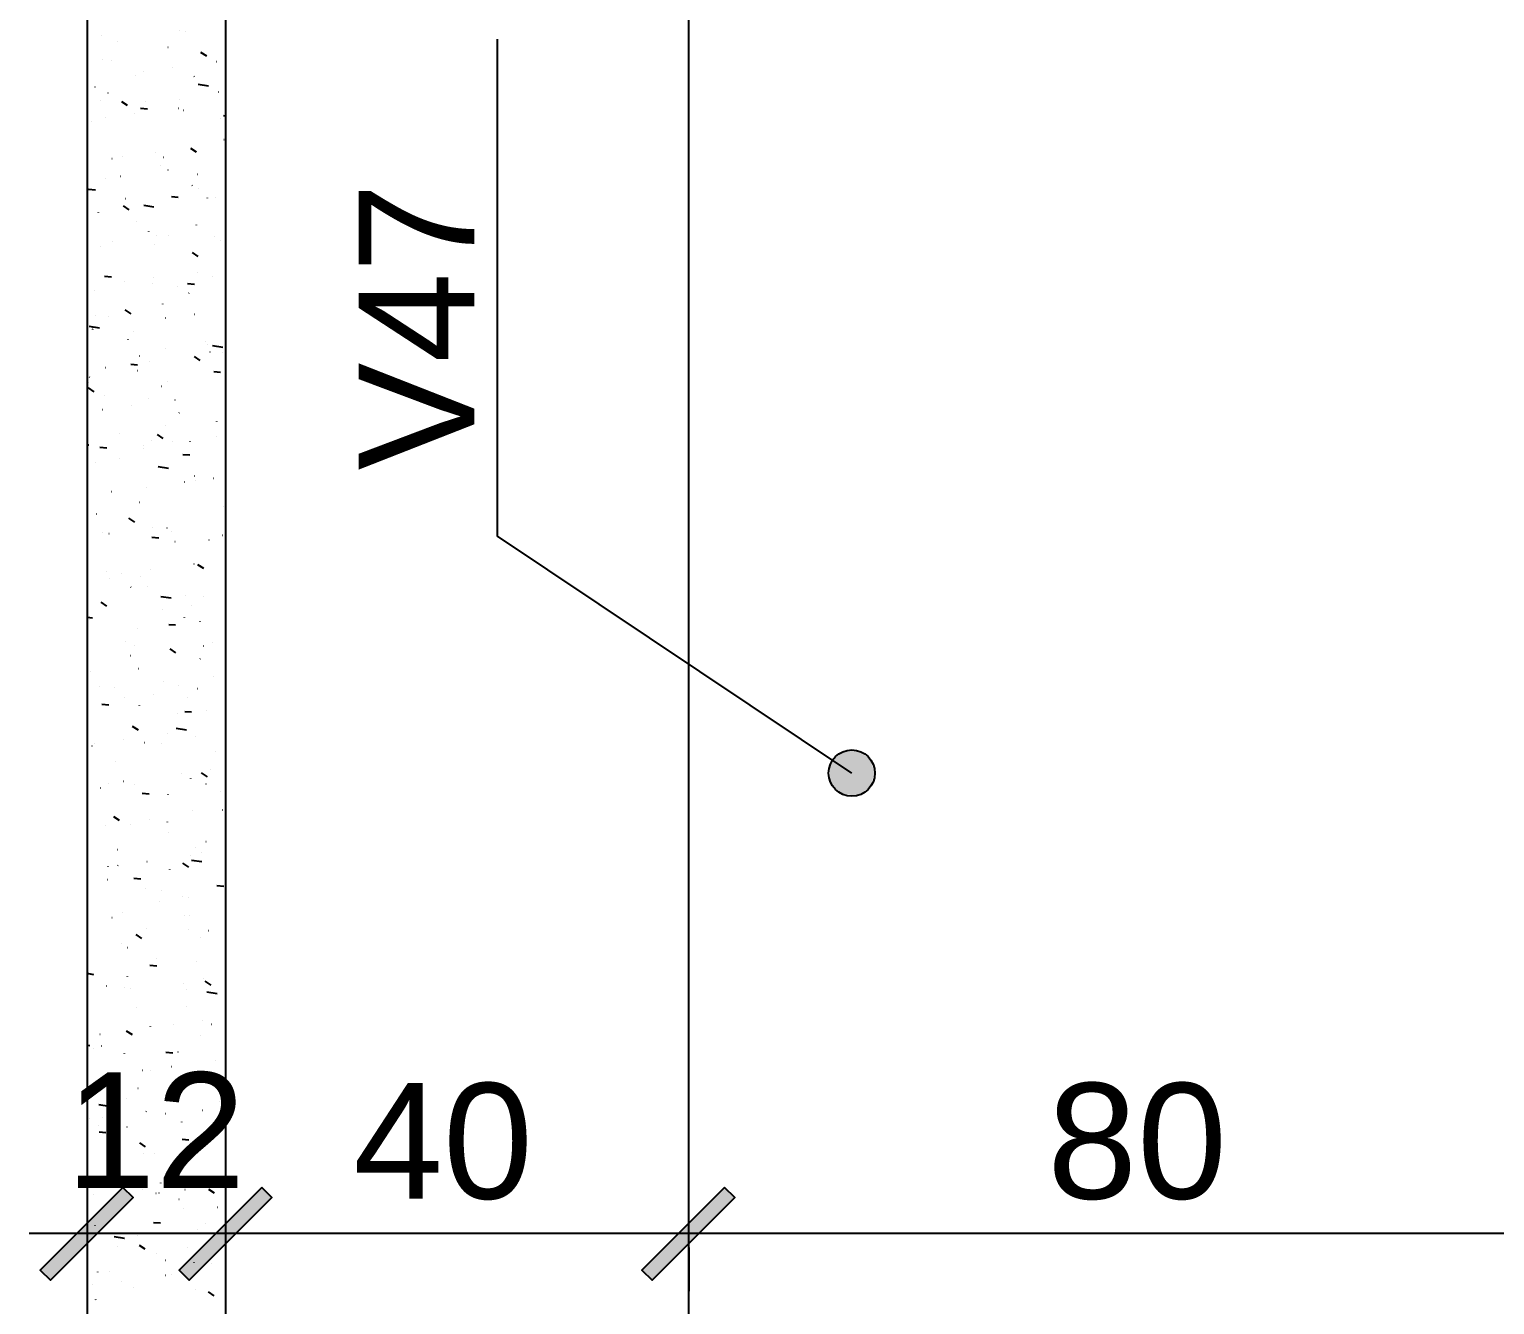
# Model space of a CAD drawing. Extents: x -1789 to 4156, y -3064 to 1391.
# Drawn here: x 2569.4 to 2696.1, y -152.7 to -42.4 of the extents above; entities that cross this region are included whole.
import ezdxf

# ---------------------------------------------------------------- set-up
doc = ezdxf.new("R2010")
doc.units = 0
for name, color, linetype in [('1', 1, 'CONTINUOUS'), ('2', 2, 'CONTINUOUS'), ('3', 3, 'CONTINUOUS'), ('9', 254, 'CONTINUOUS')]:
    doc.layers.add(name, color=color, linetype=linetype)
doc.styles.add('TQS_ARIAL', font='arial.ttf')

msp = doc.modelspace()

# ---------------------------------------------------------------- linework, layer by layer
at = {"layer": '1', "linetype": 'Continuous'}
for p, q in [((2586.4368, -142.00445), (2586.4368, -141.50845)), ((2591.4368, -146.50845), (2569.4368, -146.50845)), ((2631.4368, -146.50845), (2581.4368, -146.50845)), ((2711.4368, -146.50845), (2621.4368, -146.50845)), ((2626.4368, -147.7348), (2626.4368, -151.50845)), ((2574.4368, -151.4891), (2574.4368, -151.50845))]:
    msp.add_line(p, q, dxfattribs=at)
for points in [[(2640.5341, -106.7099), (2609.9143, -86.24145), (2609.9143, -43.287)], [(2577.53095, -142.53045), (2570.3857, -149.6757), (2571.26955, -150.5596), (2578.41485, -143.41435), (2577.53095, -142.53045)], [(2589.53095, -142.53045), (2582.3857, -149.6757), (2583.26955, -150.5596), (2590.41485, -143.41435), (2589.53095, -142.53045)], [(2589.53095, -142.53045), (2582.3857, -149.6757), (2583.26955, -150.5596), (2590.41485, -143.41435), (2589.53095, -142.53045)], [(2629.53095, -142.53045), (2622.3857, -149.6757), (2623.26955, -150.5596), (2630.41485, -143.41435), (2629.53095, -142.53045)], [(2629.53095, -142.53045), (2622.3857, -149.6757), (2623.26955, -150.5596), (2630.41485, -143.41435), (2629.53095, -142.53045)]]:
    msp.add_lwpolyline(points, dxfattribs=at)
msp.add_circle((2640.5341, -106.7099), 2, dxfattribs=at)
for points in [[(2642.5341, -106.7099), (2639.5341, -104.97785), (2638.6547, -106.02585)], [(2642.5341, -106.7099), (2640.8814, -104.74025), (2639.5341, -104.97785)], [(2642.5341, -106.7099), (2642.0662, -105.4243), (2640.8814, -104.74025)], [(2642.5341, -106.7099), (2638.6547, -106.02585), (2638.6547, -107.3939)], [(2642.5341, -106.7099), (2638.6547, -107.3939), (2639.5341, -108.44195)], [(2642.5341, -106.7099), (2639.5341, -108.44195), (2640.8814, -108.6795)], [(2642.5341, -106.7099), (2640.8814, -108.6795), (2642.0662, -107.99545)], [(2642.5341, -106.7099), (2642.0662, -107.99545), (2642.5341, -106.7099)], [(2577.53095, -142.53045), (2570.3857, -149.6757), (2571.26955, -150.5596)], [(2577.53095, -142.53045), (2571.26955, -150.5596), (2578.41485, -143.41435)], [(2577.53095, -142.53045), (2578.41485, -143.41435), (2577.53095, -142.53045)], [(2589.53095, -142.53045), (2582.3857, -149.6757), (2583.26955, -150.5596)], [(2589.53095, -142.53045), (2582.3857, -149.6757), (2583.26955, -150.5596)], [(2589.53095, -142.53045), (2583.26955, -150.5596), (2590.41485, -143.41435)], [(2589.53095, -142.53045), (2583.26955, -150.5596), (2590.41485, -143.41435)], [(2589.53095, -142.53045), (2590.41485, -143.41435), (2589.53095, -142.53045)], [(2589.53095, -142.53045), (2590.41485, -143.41435), (2589.53095, -142.53045)], [(2629.53095, -142.53045), (2622.3857, -149.6757), (2623.26955, -150.5596)], [(2629.53095, -142.53045), (2622.3857, -149.6757), (2623.26955, -150.5596)], [(2629.53095, -142.53045), (2623.26955, -150.5596), (2630.41485, -143.41435)], [(2629.53095, -142.53045), (2623.26955, -150.5596), (2630.41485, -143.41435)], [(2629.53095, -142.53045), (2630.41485, -143.41435), (2629.53095, -142.53045)], [(2629.53095, -142.53045), (2630.41485, -143.41435), (2629.53095, -142.53045)]]:
    msp.add_solid(points, dxfattribs=at)
at = {"layer": '2', "linetype": 'Continuous'}
for p, q in [((2626.4368, -142.7348), (2626.4368, -142.7348)), ((2574.4368, -146.4891), (2574.4368, -146.4891)), ((2586.4368, -146.50845), (2586.4368, -146.50845)), ((2626.4368, -146.50845), (2626.4368, -146.50845)), ((2586.4368, -147.00445), (2586.4368, -147.00445))]:
    msp.add_line(p, q, dxfattribs=at)
at = {"layer": '3', "linetype": 'Continuous'}
msp.add_line((2626.4368, -287.7196), (2626.4368, 54.7805), dxfattribs=at)
at = {"layer": '9', "linetype": 'Continuous'}
for p, q in [((2574.4368, -42.85395), (2574.4368, -42.85395)), ((2574.4368, -42.85395), (2574.4368, -42.85395)), ((2574.4368, -42.85395), (2574.4368, -42.85395)), ((2575.65295, -42.9247), (2575.66285, -42.92335)), ((2582.4249, -42.53045), (2582.4165, -42.5251)), ((2582.94435, -42.57885), (2582.937, -42.5721)), ((2586.4368, -42.51875), (2586.4368, -42.51875)), ((2574.4368, -43.0848), (2574.4368, -43.0848)), ((2577.0364, -43.5102), (2577.02905, -43.50345)), ((2581.424, -43.9638), (2581.43195, -43.9577)), ((2575.7795, -45.0593), (2575.78745, -45.05325)), ((2576.50825, -45.11165), (2576.4998, -45.1063)), ((2584.77285, -44.7535), (2584.2754, -44.418)), ((2584.671, -44.7079), (2584.67895, -44.70185)), ((2585.62845, -45.20915), (2585.6384, -45.20785)), ((2586.4368, -45.0863), (2586.4368, -45.0863)), ((2586.4368, -45.0863), (2586.4368, -45.0863)), ((2574.4368, -46.0896), (2574.4368, -46.0896)), ((2574.4368, -46.0896), (2574.4368, -46.0896)), ((2574.4368, -46.0896), (2574.4368, -46.0896)), ((2574.4368, -46.68255), (2574.4368, -46.68255)), ((2574.4368, -46.68255), (2574.4368, -46.68255)), ((2578.6167, -46.4549), (2578.60825, -46.44955)), ((2579.33775, -46.03735), (2579.34765, -46.03605)), ((2581.84115, -45.70775), (2581.85105, -45.70645)), ((2583.70495, -46.5212), (2583.6965, -46.51585)), ((2586.4368, -45.7791), (2586.4368, -45.7791)), ((2586.4368, -45.7791), (2586.4368, -45.7791)), ((2586.4368, -45.87585), (2586.4368, -45.87585)), ((2575.137, -47.41335), (2575.12855, -47.408)), ((2576.25135, -47.9329), (2576.2593, -47.9268)), ((2584.92925, -47.34425), (2584.03985, -47.20635)), ((2585.81345, -47.86445), (2585.805, -47.8591)), ((2586.4368, -47.57805), (2586.4368, -47.57805)), ((2574.4368, -49.32525), (2574.4368, -49.32525)), ((2574.4368, -49.32525), (2574.4368, -49.32525)), ((2574.4368, -49.32525), (2574.4368, -49.32525)), ((2575.6043, -48.5429), (2575.59695, -48.53615)), ((2577.9194, -49.0235), (2577.422, -48.68795)), ((2579.64745, -49.3253), (2579.0497, -49.273)), ((2579.49835, -48.67705), (2579.50625, -48.67095)), ((2582.3107, -49.24375), (2582.3206, -49.2424)), ((2582.4554, -48.47575), (2582.448, -48.469)), ((2586.4368, -48.2616), (2586.4368, -48.2616)), ((2586.4368, -48.2616), (2586.4368, -48.2616)), ((2586.4368, -48.2616), (2586.4368, -48.2616)), ((2574.4368, -50.28035), (2574.4368, -50.28035)), ((2574.4368, -50.28035), (2574.4368, -50.28035)), ((2574.85065, -50.40625), (2574.84225, -50.40085)), ((2576.02, -50.0719), (2576.0299, -50.0706)), ((2578.5234, -49.74235), (2578.5333, -49.74105)), ((2582.7453, -49.4212), (2582.75325, -49.4151)), ((2585.9923, -50.1653), (2586.00025, -50.15925)), ((2586.4368, -49.9193), (2586.2223, -49.90055)), ((2586.4368, -51.43685), (2586.4368, -51.43685)), ((2586.4368, -51.43685), (2586.4368, -51.43685)), ((2586.4368, -51.43685), (2586.4368, -51.43685)), ((2574.4368, -52.56085), (2574.4368, -52.56085)), ((2574.4368, -52.56085), (2574.4368, -52.56085)), ((2574.4368, -52.56085), (2574.4368, -52.56085)), ((2580.3671, -53.0974), (2580.377, -53.0961)), ((2583.8885, -53.0497), (2583.39105, -52.71415)), ((2583.8661, -52.9744), (2583.85765, -52.96905)), ((2586.2745, -51.97535), (2586.2671, -51.96855)), ((2586.4368, -52.12405), (2586.4368, -52.12405)), ((2574.4368, -53.8781), (2574.4368, -53.8781)), ((2574.4368, -53.8781), (2574.4368, -53.8781)), ((2574.4368, -53.8781), (2574.4368, -53.8781)), ((2576.57975, -53.596), (2576.58965, -53.5947)), ((2577.48935, -53.4542), (2577.4973, -53.44815)), ((2580.73635, -54.19835), (2580.74425, -54.19225)), ((2581.0233, -53.50845), (2581.01595, -53.5017)), ((2576.0585, -55.304), (2576.0511, -55.29725)), ((2577.3111, -55.149), (2577.3027, -55.1436)), ((2581.4291, -54.59715), (2581.4207, -54.5918)), ((2583.9833, -54.9425), (2583.99125, -54.9364)), ((2586.4368, -54.61215), (2586.4368, -54.61215)), ((2586.4368, -54.61215), (2586.4368, -54.61215)), ((2586.4368, -54.76855), (2586.4368, -54.76855)), ((2574.4368, -55.7965), (2574.4368, -55.7965)), ((2574.4368, -55.7965), (2574.4368, -55.7965)), ((2575.14595, -56.332), (2574.54825, -56.2797)), ((2582.31855, -56.95955), (2581.72085, -56.90725)), ((2583.5376, -55.9404), (2583.52915, -55.93505)), ((2584.0519, -56.21005), (2584.0618, -56.20875)), ((2584.8424, -57.00805), (2584.83505, -57.00125)), ((2585.53805, -56.9851), (2585.546, -56.97905)), ((2574.4368, -57.4759), (2574.4368, -57.4759)), ((2575.42085, -58.27705), (2575.4288, -58.27095)), ((2578.0765, -58.0221), (2577.57905, -57.6866)), ((2577.7364, -57.0415), (2577.7463, -57.0402)), ((2580.2138, -57.8037), (2579.32445, -57.66575)), ((2586.4368, -57.31985), (2586.4368, -57.31985)), ((2586.4368, -57.7874), (2586.4368, -57.7874)), ((2586.4368, -57.7874), (2586.4368, -57.7874)), ((2586.4368, -57.7874), (2586.4368, -57.7874)), ((2574.4368, -59.03215), (2574.4368, -59.03215)), ((2578.66785, -59.0212), (2578.67575, -59.0151)), ((2583.88955, -59.3399), (2583.88115, -59.33455)), ((2586.4368, -58.46905), (2586.4368, -58.46905)), ((2586.4368, -58.76885), (2586.4368, -58.76885)), ((2576.60275, -60.78855), (2576.6127, -60.78725)), ((2579.77155, -59.89175), (2579.76315, -59.88635)), ((2580.3901, -60.2899), (2580.4, -60.2886)), ((2581.4775, -60.2696), (2581.4701, -60.26285)), ((2585.41645, -60.31405), (2585.4244, -60.30795)), ((2585.99805, -60.68315), (2585.9896, -60.6778)), ((2574.4368, -61.0737), (2574.4368, -61.0737)), ((2574.4368, -61.0737), (2574.4368, -61.0737)), ((2574.4368, -61.0737), (2574.4368, -61.0737)), ((2575.57485, -61.2058), (2575.56745, -61.19905)), ((2580.2226, -61.0638), (2580.23055, -61.05775)), ((2584.04555, -62.0483), (2583.54815, -61.7128)), ((2586.4368, -60.9627), (2586.4368, -60.9627)), ((2586.4368, -60.9627), (2586.4368, -60.9627)), ((2586.4368, -60.9627), (2586.4368, -60.9627)), ((2574.4368, -62.26775), (2574.4368, -62.26775)), ((2576.5335, -63.85395), (2575.93575, -63.80165)), ((2575.96335, -63.8162), (2575.9549, -63.8108)), ((2577.66125, -64.24695), (2577.67115, -64.24565)), ((2580.101, -64.39275), (2580.10895, -64.38665)), ((2580.16465, -63.9174), (2580.17455, -63.9161)), ((2583.7061, -64.48145), (2583.10835, -64.42915)), ((2583.95195, -63.41875), (2583.96185, -63.41745)), ((2585.29655, -63.76915), (2585.2892, -63.7624)), ((2586.35, -64.08265), (2586.3416, -64.0773)), ((2586.4368, -63.66125), (2586.4368, -63.66125)), ((2586.4368, -64.13795), (2586.4368, -64.13795)), ((2574.4368, -64.67145), (2574.4368, -64.67145)), ((2574.4368, -64.67145), (2574.4368, -64.67145)), ((2574.4368, -65.5034), (2574.4368, -65.5034)), ((2574.4368, -65.5034), (2574.4368, -65.5034)), ((2574.4368, -65.5034), (2574.4368, -65.5034)), ((2575.04995, -65.03295), (2575.05785, -65.02685)), ((2582.232, -64.6345), (2582.2236, -64.6291)), ((2583.2361, -65.22275), (2583.24405, -65.21665)), ((2586.4368, -64.72035), (2586.4368, -64.72035)), ((2586.4368, -64.814), (2586.4368, -64.814)), ((2578.23355, -67.02075), (2577.73615, -66.68525)), ((2580.9938, -66.1714), (2580.98645, -66.16465)), ((2583.7265, -67.04625), (2583.7364, -67.04495)), ((2574.4368, -68.26925), (2574.4368, -68.26925)), ((2575.4984, -68.26315), (2574.609, -68.1252)), ((2574.9076, -68.20725), (2574.9175, -68.20595)), ((2574.92835, -68.3619), (2574.93625, -68.3558)), ((2575.16195, -67.17245), (2575.1546, -67.1657)), ((2576.31535, -67.2157), (2576.3069, -67.2103)), ((2581.2231, -67.3758), (2581.233, -67.3745)), ((2586.4368, -67.31325), (2586.4368, -67.31325)), ((2586.4368, -67.31325), (2586.4368, -67.31325)), ((2574.4368, -68.73905), (2574.4368, -68.73905)), ((2574.4368, -68.73905), (2574.4368, -68.73905)), ((2574.4368, -68.73905), (2574.4368, -68.73905)), ((2577.98015, -69.2558), (2577.9881, -69.2497)), ((2578.4238, -68.55895), (2578.41535, -68.55355)), ((2584.69245, -69.37725), (2584.684, -69.37185)), ((2584.8129, -69.67095), (2584.80555, -69.6642)), ((2578.98105, -70.672), (2578.9737, -70.66525)), ((2581.22715, -69.9999), (2581.23505, -69.99385)), ((2584.2026, -71.04695), (2583.7052, -70.7114)), ((2585.05165, -70.30085), (2585.0596, -70.2948)), ((2586.1708, -69.91835), (2585.28145, -69.7804)), ((2586.13535, -70.3269), (2586.14525, -70.3256)), ((2586.4368, -69.9596), (2586.4368, -69.9596)), ((2586.4368, -70.4885), (2586.4368, -70.4885)), ((2586.4368, -70.4885), (2586.4368, -70.4885)), ((2574.4368, -71.867), (2574.4368, -71.867)), ((2574.4368, -71.867), (2574.4368, -71.867)), ((2574.4368, -71.867), (2574.4368, -71.867)), ((2574.4368, -71.97465), (2574.4368, -71.97465)), ((2574.4368, -71.97465), (2574.4368, -71.97465)), ((2576.0325, -71.65695), (2576.0424, -71.65565)), ((2578.80225, -71.45295), (2578.2045, -71.40065)), ((2578.77575, -71.95845), (2578.76735, -71.95305)), ((2579.8198, -71.15835), (2579.82975, -71.15705)), ((2585.97485, -72.08045), (2585.3771, -72.0282)), ((2586.4368, -71.15895), (2586.4368, -71.15895)), ((2586.4368, -72.1209), (2586.4368, -72.1209)), ((2575.04025, -73.7595), (2574.5428, -73.424)), ((2574.5916, -72.99475), (2574.58425, -72.988)), ((2574.65775, -72.51025), (2574.64935, -72.5049)), ((2580.88425, -73.3017), (2580.8758, -73.2963)), ((2581.3772, -72.86765), (2581.36985, -72.8609)), ((2586.4368, -72.5539), (2586.4368, -72.5539)), ((2575.91165, -74.0786), (2575.9196, -74.07255)), ((2579.7362, -74.3796), (2579.74415, -74.3735)), ((2582.03135, -74.46495), (2582.04125, -74.46365)), ((2586.4368, -73.6638), (2586.4368, -73.6638)), ((2586.4368, -73.6638), (2586.4368, -73.6638)), ((2586.4368, -73.6638), (2586.4368, -73.6638)), ((2574.4368, -75.2103), (2574.4368, -75.2103)), ((2574.4368, -75.4648), (2574.4368, -75.4648)), ((2574.4368, -75.4648), (2574.4368, -75.4648)), ((2575.74065, -75.29315), (2575.75055, -75.29185)), ((2578.244, -74.96355), (2578.25395, -74.96225)), ((2582.4056, -75.5669), (2582.41355, -75.5608)), ((2581.2362, -76.7012), (2581.2278, -76.69585)), ((2585.6526, -76.31105), (2585.66055, -76.30495)), ((2586.4368, -76.83905), (2586.4368, -76.83905)), ((2586.4368, -76.83905), (2586.4368, -76.83905)), ((2586.4368, -76.83905), (2586.4368, -76.83905)), ((2574.4368, -78.44595), (2574.4368, -78.44595)), ((2574.4368, -78.44595), (2574.4368, -78.44595)), ((2574.4368, -78.44595), (2574.4368, -78.44595)), ((2574.56355, -78.3487), (2574.57145, -78.3426)), ((2577.2326, -77.3259), (2577.22415, -77.3205)), ((2579.3025, -78.422), (2579.3124, -78.4207)), ((2580.0106, -77.96035), (2580.0032, -77.9536)), ((2581.0093, -77.7857), (2580.5119, -77.4502)), ((2581.8059, -78.0924), (2581.8158, -78.0911)), ((2583.3447, -78.04445), (2583.33625, -78.0391)), ((2585.5932, -77.5938), (2585.60315, -77.5925)), ((2586.4368, -77.50395), (2586.4368, -77.50395)), ((2586.4368, -77.50395), (2586.4368, -77.50395)), ((2586.4368, -77.50395), (2586.4368, -77.50395)), ((2574.4368, -79.0626), (2574.4368, -79.0626)), ((2574.4368, -79.0626), (2574.4368, -79.0626)), ((2576.12965, -78.61965), (2575.5319, -78.56735)), ((2577.23295, -79.536), (2577.2409, -79.52995)), ((2579.34105, -78.6691), (2579.3326, -78.66375)), ((2583.30225, -79.2472), (2582.7045, -79.1949)), ((2586.4368, -79.5214), (2586.4368, -79.5214)), ((2575.13245, -79.83535), (2575.1251, -79.8286)), ((2580.47995, -80.28015), (2580.48785, -80.27405)), ((2581.45535, -80.37775), (2580.566, -80.23985)), ((2583.7269, -81.0243), (2583.73485, -81.0182)), ((2586.4368, -80.01435), (2586.4368, -80.01435)), ((2586.4368, -80.01435), (2586.4368, -80.01435)), ((2586.4368, -80.01435), (2586.4368, -80.01435)), ((2574.4368, -81.68155), (2574.4368, -81.68155)), ((2574.4368, -81.68155), (2574.4368, -81.68155)), ((2574.4368, -81.68155), (2574.4368, -81.68155)), ((2579.57865, -81.99575), (2579.57025, -81.9904)), ((2582.86435, -81.55085), (2582.8743, -81.54955)), ((2583.8297, -81.4599), (2583.8223, -81.45315)), ((2585.36775, -81.22125), (2585.3777, -81.21995)), ((2586.4368, -81.15035), (2586.4368, -81.15035)), ((2586.4368, -81.4466), (2586.4368, -81.4466)), ((2574.4368, -82.66035), (2574.4368, -82.66035)), ((2576.54885, -82.3823), (2576.55875, -82.381)), ((2578.95155, -83.3349), (2578.9442, -83.32815)), ((2586.4368, -83.1896), (2586.4368, -83.1896)), ((2586.4368, -83.1896), (2586.4368, -83.1896)), ((2586.4368, -83.1896), (2586.4368, -83.1896)), ((2575.22395, -84.3132), (2575.2319, -84.3071)), ((2578.5477, -85.018), (2578.05025, -84.6825)), ((2586.22585, -83.6556), (2586.21845, -83.6488)), ((2586.42625, -84.6797), (2586.43615, -84.6784)), ((2586.4368, -83.8489), (2586.4368, -83.8489)), ((2586.4368, -83.8489), (2586.4368, -83.8489)), ((2586.4368, -83.8489), (2586.4368, -83.8489)), ((2574.4368, -84.9172), (2574.4368, -84.9172)), ((2574.4368, -84.9172), (2574.4368, -84.9172)), ((2575.77045, -85.92025), (2575.762, -85.91485)), ((2576.3234, -86.00975), (2576.3333, -86.00845)), ((2578.47095, -85.05735), (2578.4789, -85.05125)), ((2580.11075, -85.51115), (2580.12065, -85.50985)), ((2581.3477, -85.53055), (2581.34035, -85.5238)), ((2581.71795, -85.80145), (2581.72585, -85.7954)), ((2574.4368, -86.25815), (2574.4368, -86.25815)), ((2574.4368, -86.25815), (2574.4368, -86.25815)), ((2574.4368, -86.25815), (2574.4368, -86.25815)), ((2580.62965, -86.4139), (2580.0319, -86.3616)), ((2582.0391, -86.7385), (2582.0307, -86.73315)), ((2584.9649, -86.5456), (2584.97285, -86.5395)), ((2586.1571, -86.1867), (2586.1487, -86.18135)), ((2586.4368, -86.3649), (2586.4368, -86.3649)), ((2586.4368, -86.92195), (2586.4368, -86.92195)), ((2574.4368, -88.15285), (2574.4368, -88.15285)), ((2574.4368, -88.15285), (2574.4368, -88.15285)), ((2583.6726, -88.64), (2583.6825, -88.6387)), ((2574.4368, -89.8559), (2574.4368, -89.8559)), ((2574.4368, -89.8559), (2574.4368, -89.8559)), ((2576.12245, -89.31975), (2576.114, -89.31435)), ((2576.40245, -89.8802), (2576.4104, -89.8741)), ((2577.3819, -89.4682), (2577.3918, -89.4669)), ((2579.03265, -89.7542), (2579.0253, -89.74745)), ((2579.8853, -89.1386), (2579.8952, -89.1373)), ((2584.51675, -89.0442), (2584.01935, -88.7087)), ((2586.4368, -89.54015), (2586.4368, -89.54015)), ((2586.4368, -89.54015), (2586.4368, -89.54015)), ((2578.2309, -90.663), (2578.22245, -90.6576)), ((2579.64945, -90.6243), (2579.6574, -90.61825)), ((2586.4368, -90.19385), (2586.4368, -90.19385)), ((2586.4368, -90.19385), (2586.4368, -90.19385)), ((2586.4368, -90.19385), (2586.4368, -90.19385)), ((2586.4368, -90.3393), (2586.4368, -90.3393)), ((2574.4368, -91.38845), (2574.4368, -91.38845)), ((2576.143, -92.2887), (2575.6456, -91.9532)), ((2581.70045, -91.60655), (2580.81105, -91.4686)), ((2582.8964, -91.36845), (2582.90435, -91.36235)), ((2583.44715, -92.26745), (2583.45705, -92.26615)), ((2584.49955, -91.4813), (2584.4911, -91.4759)), ((2586.4368, -92.3411), (2586.4368, -92.3411)), ((2574.91095, -93.3141), (2574.4368, -93.2726)), ((2574.4368, -93.4537), (2574.4368, -93.4537)), ((2574.62825, -93.4285), (2574.63815, -93.4272)), ((2580.94375, -92.59705), (2580.95365, -92.59575)), ((2582.85175, -93.25375), (2582.8444, -93.247)), ((2584.2005, -93.60345), (2584.2084, -93.59735)), ((2586.4368, -92.71545), (2586.4368, -92.71545)), ((2586.4368, -92.71545), (2586.4368, -92.71545)), ((2574.4368, -94.6241), (2574.4368, -94.6241)), ((2574.4368, -94.6241), (2574.4368, -94.6241)), ((2574.4368, -94.6241), (2574.4368, -94.6241)), ((2574.46485, -94.6143), (2574.45645, -94.60895)), ((2574.4768, -94.59345), (2574.4847, -94.58735)), ((2578.79505, -94.19765), (2578.78665, -94.1923)), ((2582.08355, -93.9416), (2581.4858, -93.8893)), ((2586.4368, -94.3225), (2586.4368, -94.3225)), ((2577.72375, -95.33755), (2577.7317, -95.3315)), ((2578.5437, -95.6511), (2578.53635, -95.64435)), ((2582.11205, -96.3149), (2581.61465, -95.97935)), ((2584.5056, -95.7259), (2584.51555, -95.7246)), ((2585.2479, -95.4494), (2585.24055, -95.44265)), ((2586.4368, -95.89075), (2586.4368, -95.89075)), ((2586.4368, -95.89075), (2586.4368, -95.89075)), ((2586.4368, -95.89075), (2586.4368, -95.89075)), ((2574.4368, -97.0515), (2574.4368, -97.0515)), ((2578.1901, -96.55735), (2578.20005, -96.55605)), ((2584.2177, -96.82585), (2584.22565, -96.81975)), ((2586.4368, -96.53885), (2586.4368, -96.53885)), ((2586.4368, -96.53885), (2586.4368, -96.53885)), ((2586.4368, -96.53885), (2586.4368, -96.53885)), ((2574.4368, -97.85975), (2574.4368, -97.85975)), ((2574.4368, -97.85975), (2574.4368, -97.85975)), ((2574.4368, -97.85975), (2574.4368, -97.85975)), ((2574.6971, -97.9375), (2574.68865, -97.93215)), ((2578.885, -97.68215), (2578.89295, -97.67605)), ((2581.0433, -98.80525), (2581.0349, -98.79985)), ((2585.3735, -98.3886), (2585.3651, -98.38325)), ((2575.48635, -99.19455), (2575.479, -99.1878)), ((2576.80555, -99.28075), (2576.7971, -99.2754)), ((2580.1994, -99.8906), (2580.2093, -99.8893)), ((2582.3628, -99.15065), (2582.35545, -99.1439)), ((2583.9867, -99.392), (2583.9966, -99.3907)), ((2586.4368, -99.066), (2586.4368, -99.066)), ((2586.4368, -99.23195), (2586.4368, -99.23195)), ((2574.4368, -100.64925), (2574.4368, -100.64925)), ((2574.4368, -100.64925), (2574.4368, -100.64925)), ((2574.4368, -101.09535), (2574.4368, -101.09535)), ((2576.29845, -100.836), (2575.70075, -100.7837)), ((2577.696, -100.2202), (2577.7059, -100.2189)), ((2578.96175, -100.8589), (2578.9697, -100.8528)), ((2583.1518, -100.1485), (2583.14335, -100.1431)), ((2584.75895, -101.34635), (2584.7516, -101.33955)), ((2582.20875, -101.60305), (2582.21665, -101.59695)), ((2583.47105, -101.46355), (2582.87335, -101.41125)), ((2586.4368, -101.723), (2586.4368, -101.723)), ((2586.4368, -102.2413), (2586.4368, -102.2413)), ((2586.4368, -102.2413), (2586.4368, -102.2413)), ((2586.4368, -102.2413), (2586.4368, -102.2413)), ((2577.5687, -103.8347), (2577.5786, -103.8334)), ((2578.86185, -103.01525), (2578.3644, -102.67975)), ((2581.356, -103.3361), (2581.3659, -103.3348)), ((2583.02625, -103.0029), (2582.13685, -102.865)), ((2583.8357, -103.59025), (2583.8436, -103.58415)), ((2586.4368, -102.8838), (2586.4368, -102.8838)), ((2586.4368, -102.8838), (2586.4368, -102.8838)), ((2586.4368, -102.8838), (2586.4368, -102.8838)), ((2586.4368, -103.53185), (2586.4368, -103.53185)), ((2574.4368, -104.24705), (2574.4368, -104.24705)), ((2574.4368, -104.24705), (2574.4368, -104.24705)), ((2574.4368, -104.331), (2574.4368, -104.331)), ((2574.4368, -104.331), (2574.4368, -104.331)), ((2574.8582, -104.3907), (2574.84975, -104.38535)), ((2575.0653, -104.1643), (2575.0752, -104.163)), ((2579.38575, -104.0998), (2579.37735, -104.09445)), ((2580.90535, -104.1601), (2580.898, -104.15335)), ((2585.53465, -104.8418), (2585.5262, -104.83645)), ((2576.89325, -105.68175), (2576.9012, -105.67565)), ((2586.4368, -105.41655), (2586.4368, -105.41655)), ((2586.4368, -105.41655), (2586.4368, -105.41655)), ((2574.4368, -107.56665), (2574.4368, -107.56665)), ((2576.2695, -107.60355), (2576.2794, -107.60225)), ((2577.5658, -107.44495), (2577.5584, -107.4382)), ((2578.5202, -107.66895), (2578.52815, -107.66285)), ((2582.585, -106.7721), (2582.5949, -106.7708)), ((2583.3872, -107.17), (2583.39515, -107.1639)), ((2584.8309, -107.04145), (2584.3335, -106.70595)), ((2584.72445, -107.6597), (2584.7171, -107.65295)), ((2585.0884, -106.4425), (2585.0983, -106.4412)), ((2574.4368, -107.8448), (2574.4368, -107.8448)), ((2575.57755, -108.02425), (2575.5691, -108.0189)), ((2579.78445, -108.54155), (2579.1867, -108.48925)), ((2581.43665, -108.58165), (2581.42825, -108.57625)), ((2585.9642, -108.29075), (2585.9558, -108.28535)), ((2586.4368, -108.12465), (2586.4368, -108.12465)), ((2586.4368, -108.59185), (2586.4368, -108.59185)), ((2583.54515, -109.9249), (2583.5367, -109.9195)), ((2586.1469, -109.90095), (2586.1568, -109.89965)), ((2586.4368, -109.12355), (2586.3593, -109.11675)), ((2586.4368, -109.22875), (2586.4368, -109.22875)), ((2574.4368, -110.80225), (2574.4368, -110.80225)), ((2574.4368, -111.4426), (2574.4368, -111.4426)), ((2574.4368, -111.4426), (2574.4368, -111.4426)), ((2574.4368, -111.4426), (2574.4368, -111.4426)), ((2576.04405, -111.231), (2576.05395, -111.2297)), ((2577.24575, -110.8179), (2576.74835, -110.48235)), ((2578.21455, -111.13915), (2578.2225, -111.13305)), ((2579.83135, -110.7324), (2579.8413, -110.7311)), ((2581.3849, -110.9445), (2581.3775, -110.93775)), ((2581.46155, -111.88325), (2581.46945, -111.8772)), ((2584.7085, -112.6274), (2584.71645, -112.6213)), ((2586.4368, -111.7671), (2586.4368, -111.7671)), ((2586.4368, -111.7671), (2586.4368, -111.7671)), ((2586.4368, -111.7671), (2586.4368, -111.7671)), ((2577.07685, -113.34185), (2577.06945, -113.3351)), ((2583.39325, -113.86125), (2583.40315, -113.85995)), ((2583.78105, -113.14015), (2583.77365, -113.1334)), ((2584.30665, -113.5853), (2584.29825, -113.57995)), ((2574.4368, -114.0379), (2574.4368, -114.0379)), ((2574.4368, -114.0379), (2574.4368, -114.0379)), ((2574.4368, -114.0379), (2574.4368, -114.0379)), ((2574.4368, -115.0404), (2574.4368, -115.0404)), ((2574.4368, -115.0404), (2574.4368, -115.0404)), ((2576.25955, -114.8093), (2576.25115, -114.80395)), ((2577.1025, -114.68945), (2577.11245, -114.6881)), ((2579.6059, -114.35985), (2579.61585, -114.35855)), ((2581.5978, -115.03485), (2581.58935, -115.0295)), ((2583.21485, -114.8441), (2582.7174, -114.50855)), ((2584.352, -114.3993), (2583.46265, -114.26135)), ((2586.4368, -114.7226), (2586.4368, -114.7226)), ((2586.4368, -114.9424), (2586.4368, -114.9424)), ((2586.4368, -114.9424), (2586.4368, -114.9424)), ((2576.20555, -115.9163), (2576.2135, -115.91025)), ((2579.07345, -115.87985), (2578.47575, -115.82755)), ((2586.24605, -116.5074), (2585.64835, -116.4551)), ((2586.4368, -115.57375), (2586.4368, -115.57375)), ((2586.4368, -115.57375), (2586.4368, -115.57375)), ((2586.4368, -115.57375), (2586.4368, -115.57375)), ((2586.4368, -116.52405), (2586.4368, -116.52405)), ((2574.4368, -117.27355), (2574.4368, -117.27355)), ((2574.4368, -117.27355), (2574.4368, -117.27355)), ((2579.45255, -116.66045), (2579.4605, -116.65435)), ((2580.89595, -116.8414), (2580.88855, -116.83465)), ((2582.69955, -117.4046), (2582.70745, -117.3985)), ((2583.1678, -117.4887), (2583.1777, -117.4874)), ((2586.4368, -117.01735), (2586.4368, -117.01735)), ((2574.4368, -118.63815), (2574.4368, -118.63815)), ((2574.4368, -118.63815), (2574.4368, -118.63815)), ((2577.4998, -118.7747), (2577.49135, -118.7693)), ((2580.6644, -117.8183), (2580.6743, -117.81695)), ((2582.838, -119.00025), (2582.8296, -118.99485)), ((2583.2921, -119.0371), (2583.2847, -119.03035)), ((2586.4368, -118.11765), (2586.4368, -118.11765)), ((2586.4368, -118.11765), (2586.4368, -118.11765)), ((2576.58785, -119.23875), (2576.5805, -119.232)), ((2579.6083, -120.11795), (2579.59985, -120.11255)), ((2583.2277, -120.23495), (2583.23565, -120.22885)), ((2584.9465, -120.3435), (2584.93805, -120.3381)), ((2574.4368, -120.50915), (2574.4368, -120.50915)), ((2574.4368, -120.50915), (2574.4368, -120.50915)), ((2577.38405, -121.4833), (2577.392, -121.4772)), ((2579.176, -121.0125), (2578.67855, -120.677)), ((2584.22625, -120.94715), (2584.2362, -120.94585)), ((2586.4368, -121.29295), (2586.4368, -121.29295)), ((2586.4368, -121.29295), (2586.4368, -121.29295)), ((2586.4368, -121.29295), (2586.4368, -121.29295)), ((2574.4368, -122.23595), (2574.4368, -122.23595)), ((2577.91075, -121.7786), (2577.92065, -121.7773)), ((2580.40695, -122.73835), (2580.3996, -122.73155)), ((2586.4368, -121.9187), (2586.4368, -121.9187)), ((2586.4368, -121.9187), (2586.4368, -121.9187)), ((2586.4368, -121.9187), (2586.4368, -121.9187)), ((2574.4368, -123.7448), (2574.4368, -123.7448)), ((2575.0054, -124.1405), (2574.4368, -124.0523)), ((2580.461, -123.4018), (2579.86325, -123.3495)), ((2583.87805, -122.97155), (2583.88595, -122.9655)), ((2586.4368, -123.9246), (2586.4368, -123.9246)), ((2576.0989, -125.1357), (2576.09155, -125.12895)), ((2577.66095, -125.2279), (2577.6525, -125.2225)), ((2577.9122, -124.31365), (2577.92015, -124.30755)), ((2578.17805, -125.34115), (2578.18795, -125.33985)), ((2582.8031, -124.934), (2582.79575, -124.92725)), ((2584.49355, -124.5097), (2584.50345, -124.5084)), ((2585.14505, -125.0387), (2584.64765, -124.7032)), ((2586.4368, -124.4682), (2586.4368, -124.4682)), ((2586.4368, -124.4682), (2586.4368, -124.4682)), ((2586.4368, -124.4682), (2586.4368, -124.4682)), ((2574.4368, -125.8337), (2574.4368, -125.8337)), ((2582.99915, -125.45345), (2582.9907, -125.44805)), ((2585.6778, -125.79565), (2584.78845, -125.65775)), ((2586.4368, -125.91), (2586.4368, -125.91)), ((2586.4368, -125.9134), (2586.4368, -125.9134)), ((2574.4368, -126.9804), (2574.4368, -126.9804)), ((2578.70535, -126.9407), (2578.7133, -126.9346)), ((2582.9845, -126.89285), (2582.99245, -126.88675)), ((2586.4368, -127.6435), (2586.4368, -127.6435)), ((2586.4368, -127.6435), (2586.4368, -127.6435)), ((2578.34855, -129.3471), (2577.8511, -129.01155)), ((2579.918, -128.63525), (2579.91065, -128.6285)), ((2581.86285, -128.45385), (2581.8728, -128.45255)), ((2584.36625, -128.12425), (2584.3762, -128.12295)), ((2585.1993, -128.42895), (2585.20725, -128.4229)), ((2586.4368, -128.26365), (2586.4368, -128.26365)), ((2586.4368, -128.26365), (2586.4368, -128.26365)), ((2586.4368, -128.26365), (2586.4368, -128.26365)), ((2574.4368, -129.4315), (2574.4368, -129.4315)), ((2574.4368, -130.21605), (2574.4368, -130.21605)), ((2574.4368, -130.21605), (2574.4368, -130.21605)), ((2574.4368, -130.21605), (2574.4368, -130.21605)), ((2574.6759, -130.2962), (2574.4368, -130.27525)), ((2575.54735, -129.2853), (2575.55725, -129.284)), ((2575.6714, -130.311), (2575.663, -130.3056)), ((2584.2394, -129.41885), (2584.23095, -129.41345)), ((2575.01455, -130.487), (2575.00715, -130.48025)), ((2577.66905, -130.97155), (2577.67695, -130.96545)), ((2581.8485, -130.9237), (2581.2508, -130.8714)), ((2581.6533, -130.9466), (2581.6449, -130.9412)), ((2582.31415, -130.8309), (2582.3068, -130.82415)), ((2585.5229, -131.56975), (2585.5328, -131.56845)), ((2586.34785, -130.7621), (2586.33945, -130.7567)), ((2586.4368, -130.81875), (2586.4368, -130.81875)), ((2586.4368, -130.81875), (2586.4368, -130.81875)), ((2586.4368, -130.81875), (2586.4368, -130.81875)), ((2586.4368, -131.32515), (2586.4368, -131.32515)), ((2579.23215, -132.39795), (2579.2421, -132.39665)), ((2579.94335, -132.462), (2579.9513, -132.4559)), ((2581.73555, -132.0684), (2581.7455, -132.06705)), ((2574.4368, -133.02925), (2574.4368, -133.02925)), ((2574.4368, -133.02925), (2574.4368, -133.02925)), ((2574.4368, -133.4517), (2574.4368, -133.4517)), ((2575.73665, -133.5278), (2575.7282, -133.52245)), ((2578.8336, -133.98655), (2578.82625, -133.9798)), ((2583.19035, -133.20615), (2583.19825, -133.20005)), ((2584.3176, -133.37325), (2583.82015, -133.03775)), ((2586.4368, -133.99405), (2586.4368, -133.99405)), ((2586.4368, -133.99405), (2586.4368, -133.99405)), ((2576.3312, -135.53685), (2575.44185, -135.3989)), ((2577.8451, -134.87105), (2577.83665, -134.8657)), ((2585.8675, -135.12215), (2585.87745, -135.12085)), ((2586.4368, -134.60865), (2586.4368, -134.60865)), ((2586.4368, -134.60865), (2586.4368, -134.60865)), ((2586.4368, -134.60865), (2586.4368, -134.60865)), ((2586.4368, -134.8027), (2586.4368, -134.8027)), ((2574.4368, -136.62705), (2574.4368, -136.62705)), ((2574.4368, -136.62705), (2574.4368, -136.62705)), ((2574.4368, -136.62705), (2574.4368, -136.62705)), ((2574.4368, -136.6873), (2574.4368, -136.6873)), ((2574.6279, -136.5407), (2574.6358, -136.5346)), ((2575.7647, -136.45225), (2575.7746, -136.45095)), ((2579.552, -135.9536), (2579.56195, -135.9523)), ((2581.22975, -136.18225), (2581.2224, -136.17545)), ((2584.4005, -135.87205), (2584.3921, -135.86665)), ((2575.3979, -137.1833), (2575.39055, -137.1765)), ((2576.0634, -137.8181), (2575.4657, -137.7658)), ((2577.87485, -137.28485), (2577.8828, -137.27875)), ((2582.6197, -136.87965), (2582.62765, -136.87355)), ((2586.4368, -137.10415), (2586.11425, -137.0541)), ((2586.4368, -137.1693), (2586.4368, -137.1693)), ((2586.4368, -137.1693), (2586.4368, -137.1693)), ((2579.49015, -139.0098), (2578.9927, -138.67425)), ((2583.236, -138.4456), (2582.6383, -138.39335)), ((2583.1139, -139.0825), (2583.1238, -139.08115)), ((2584.36885, -138.7731), (2584.37675, -138.76705)), ((2586.4368, -138.72565), (2586.4368, -138.72565)), ((2574.4368, -139.92295), (2574.4368, -139.92295)), ((2574.4368, -140.22485), (2574.4368, -140.22485)), ((2574.4368, -140.22485), (2574.4368, -140.22485)), ((2576.82315, -139.91065), (2576.8331, -139.90935)), ((2579.32655, -139.5811), (2579.3365, -139.5798)), ((2580.3025, -139.61185), (2580.2941, -139.6065)), ((2586.4368, -140.3446), (2586.4368, -140.3446)), ((2586.4368, -140.3446), (2586.4368, -140.3446)), ((2586.4368, -140.3446), (2586.4368, -140.3446)), ((2577.30425, -140.95835), (2577.31215, -140.95225)), ((2582.411, -140.9551), (2582.40255, -140.94975)), ((2586.4368, -140.9536), (2586.4368, -140.9536)), ((2586.4368, -140.9536), (2586.4368, -140.9536)), ((2586.4368, -140.9536), (2586.4368, -140.9536)), ((2574.98505, -143.1499), (2574.97765, -143.14315)), ((2579.19615, -142.74225), (2579.2041, -142.73615)), ((2580.38505, -143.0395), (2580.39495, -143.0382)), ((2580.6575, -143.0133), (2580.6491, -143.00795)), ((2580.8169, -142.14885), (2580.80955, -142.1421)), ((2582.88845, -142.70995), (2582.89835, -142.70865)), ((2585.4592, -143.03595), (2584.96175, -142.70045)), ((2574.4368, -143.1586), (2574.4368, -143.1586)), ((2574.4368, -143.8226), (2574.4368, -143.8226)), ((2574.4368, -143.8226), (2574.4368, -143.8226)), ((2576.5395, -143.56515), (2576.5311, -143.55975)), ((2582.3765, -143.5375), (2582.38445, -143.53145)), ((2582.766, -144.35655), (2582.75755, -144.3512)), ((2585.6901, -144.2305), (2585.69805, -144.22445)), ((2586.4368, -143.51985), (2586.4368, -143.51985)), ((2586.4368, -143.51985), (2586.4368, -143.51985)), ((2586.4368, -143.51985), (2586.4368, -143.51985)), ((2586.4368, -143.6954), (2586.4368, -143.6954)), ((2580.7666, -145.6301), (2580.1689, -145.5778)), ((2584.636, -145.6484), (2584.6286, -145.64165)), ((2574.4368, -146.3942), (2574.4368, -146.3942)), ((2574.4368, -146.3942), (2574.4368, -146.3942)), ((2574.4368, -146.3942), (2574.4368, -146.3942)), ((2575.1254, -145.8395), (2575.117, -145.83415)), ((2577.657, -146.93325), (2576.7676, -146.7953)), ((2578.80415, -146.64945), (2578.79675, -146.6427)), ((2583.9469, -146.16835), (2583.9568, -146.16705)), ((2586.4368, -146.1262), (2586.4368, -146.1262)), ((2586.4368, -146.69515), (2586.4368, -146.69515)), ((2586.4368, -146.69515), (2586.4368, -146.69515)), ((2586.4368, -146.69515), (2586.4368, -146.69515)), ((2574.4368, -147.4204), (2574.4368, -147.4204)), ((2577.06105, -147.6162), (2577.06895, -147.61015)), ((2577.6314, -146.9998), (2577.6413, -146.9985)), ((2579.4513, -147.87625), (2578.95385, -147.54075)), ((2583.11795, -147.75605), (2583.10955, -147.7507)), ((2586.4368, -147.29855), (2586.4368, -147.29855)), ((2580.43415, -148.26355), (2580.4421, -148.2575)), ((2581.2003, -148.84515), (2581.1929, -148.8384)), ((2583.68115, -149.0077), (2583.68905, -149.0016)), ((2585.22645, -149.0993), (2585.218, -149.09395)), ((2586.4368, -148.2949), (2586.4368, -148.2949)), ((2574.4368, -149.62985), (2574.4368, -149.62985)), ((2575.36845, -149.8462), (2575.36105, -149.83945)), ((2576.36565, -149.8049), (2576.3572, -149.79955)), ((2577.40595, -150.6273), (2577.41585, -150.62595)), ((2581.19325, -150.12865), (2581.2032, -150.12735)), ((2581.7039, -150.03045), (2581.69545, -150.0251)), ((2586.4368, -149.8704), (2586.4368, -149.8704)), ((2586.4368, -149.8704), (2586.4368, -149.8704)), ((2586.4368, -149.8704), (2586.4368, -149.8704)), ((2574.4368, -151.01815), (2574.4368, -151.01815)), ((2574.4368, -151.01815), (2574.4368, -151.01815)), ((2574.90255, -150.95685), (2574.91245, -150.95555)), ((2578.47415, -151.14815), (2578.4657, -151.1428)), ((2583.81235, -151.3737), (2583.8039, -151.36835)), ((2585.42035, -151.90245), (2584.92295, -151.56695)), ((2575.1187, -152.34225), (2575.1266, -152.3362)), ((2575.19175, -152.23235), (2575.1833, -152.22695)), ((2586.4368, -152.58805), (2586.4368, -152.58805))]:
    msp.add_line(p, q, dxfattribs=at)
msp.add_lwpolyline([(2574.4368, -2082.7197), (2586.4368, -2082.7197), (2586.4368, 913.2804), (2574.4368, 913.2804), (2574.4368, -2082.7197)], dxfattribs=at)

# ---------------------------------------------------------------- texts
at = {"layer": '2', "linetype": 'Continuous', "style": 'TQS_ARIAL'}
msp.add_text('V47', height=10, rotation=90, dxfattribs=at).set_placement((2607.91135, -80.5478))
for s, p in [('12', (2572.5873, -142.5903)), ('40', (2597.4368, -143.50845)), ('80', (2657.4368, -143.50845))]:
    msp.add_text(s, height=10, dxfattribs=at).set_placement(p)

doc.saveas('drawing.dxf')
